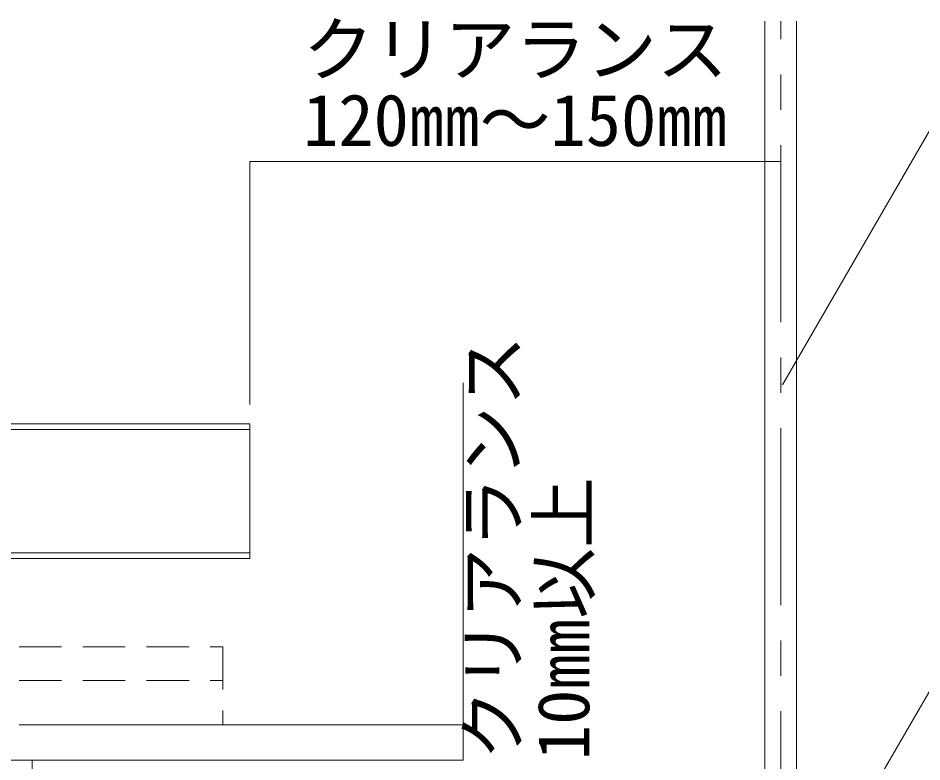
# Model space of a CAD drawing. Units: millimetres on the paper, enlarged 30 times, with parts at other scales. Extents: x -5790 to 5910, y -4184 to 4114.
# Drawn here: x 3814 to 4580, y -2392 to -1761 of the extents above; entities that cross this region are included whole.
import ezdxf
from ezdxf.enums import TextEntityAlignment as Align

# ---------------------------------------------------------------- set-up
doc = ezdxf.new("R2010")
doc.units = ezdxf.units.MM
doc.header["$LTSCALE"] = 30
doc.linetypes.add('CHAIN1', pattern=[8, 5, -1, 1, -1])
doc.linetypes.add('DASHED1', pattern=[1.8, 1.2, -0.6])
for name, color, linetype, lineweight in [('2-0_中心線', 4, 'CHAIN1', 9), ('2-1_吊り材', 7, 'Continuous', 18), ('2-2_野縁受け', 3, 'Continuous', 18), ('2-5_寸法', 4, 'Continuous', 9), ('2-6_文字', 7, 'Continuous', 18), ('2-C_パネル', 7, 'DASHED1', 18)]:
    doc.layers.add(name, color=color, linetype=linetype, lineweight=lineweight)
doc.styles.add('ＭＳ ゴシック', font='')
doc.styles.get('ＭＳ ゴシック').set_extended_font_data('MS Gothic')

msp = doc.modelspace()

# ---------------------------------------------------------------- linework, layer by layer
at = {"layer": '2-0_中心線'}
msp.add_line((4460.58, -2979.14), (4460.58, -1764.02), dxfattribs=at)
at = {"layer": '2-1_吊り材'}
for p, q in [((4447.08, -2485.92), (4447.08, -1764.02)), ((4474.08, -2485.92), (4474.08, -1764.02))]:
    msp.add_line(p, q, dxfattribs=at)
at = {"layer": '2-2_野縁受け'}
for p, q in [((3614.6, -2105.54), (4010.58, -2105.54)), ((4010.58, -2105.54), (4010.58, -2219.54)), ((3614.6, -2110.34), (4010.58, -2110.34)), ((3792.98, -2214.74), (4010.58, -2214.74)), ((3792.98, -2219.54), (4010.58, -2219.54))]:
    msp.add_line(p, q, dxfattribs=at)
at = {"layer": '2-5_寸法'}
for p, q in [((4010.58, -1883.01), (4010.58, -2088.88)), ((4460.58, -1883.01), (4010.58, -1883.01)), ((4191.51, -2070.59), (4191.51, -2360.54)), ((3826.1, -2360.54), (4191.51, -2360.54)), ((4191.51, -2360.54), (4191.51, -2390.54)), ((3826.1, -2390.54), (4191.51, -2390.54))]:
    msp.add_line(p, q, dxfattribs=at)
at = {"layer": '2-6_文字'}
for p, q in [((4618.94, -1800.83), (4462.16, -2072.39)), ((4618.94, -2276.06), (4489.17, -2500.83))]:
    msp.add_line(p, q, dxfattribs=at)
at = {"layer": '2-C_パネル'}
for p, q in [((3005, -2323.04), (3987.71, -2323.04)), ((3005, -2360.54), (3987.71, -2360.54)), ((3826.1, -2390.54), (3826.1, -3073.04))]:
    msp.add_line(p, q, dxfattribs=at)
for points in [[(3005, -2294.54), (3987.71, -2294.54), (3987.71, -2360.54)], [(3760.1, -2390.54), (3797.6, -2390.54), (3826.1, -2390.54)]]:
    msp.add_lwpolyline(points, dxfattribs=at)

# ---------------------------------------------------------------- texts
at = {"layer": '2-5_寸法', "style": 'ＭＳ ゴシック'}
for s, p in [('クリアランス', (4055.58, -1823.01)), ('120㎜～150㎜', (4055.58, -1883.01))]:
    msp.add_text(s, height=43.99, dxfattribs=at).set_placement(p, align=Align.BOTTOM_LEFT)
for s, p in [('クリアランス', (4251.51, -2390.54)), ('10㎜以上', (4311.51, -2390.54))]:
    msp.add_text(s, height=43.99, rotation=90, dxfattribs=at).set_placement(p, align=Align.BOTTOM_LEFT)

doc.saveas('drawing.dxf')
